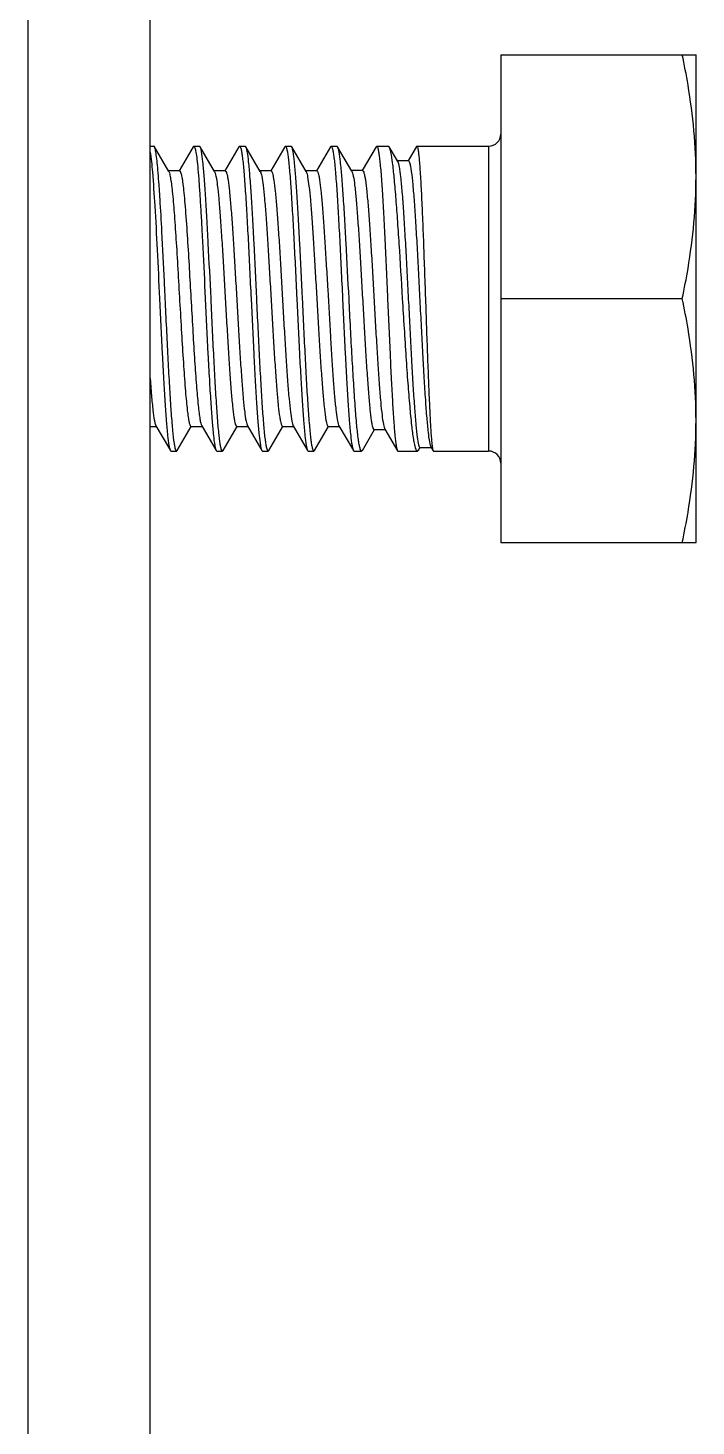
# Model space of a CAD drawing. Extents: x 1382187 to 1725648, y 860327 to 1571294.
# Drawn here: x 1520947 to 1521208, y 1252561 to 1253107 of the extents above; entities that cross this region are included whole.
import ezdxf

# ---------------------------------------------------------------- set-up
doc = ezdxf.new("R2010")
doc.units = 0
doc.header["$LTSCALE"] = 1000
doc.header["$MEASUREMENT"] = 0

msp = doc.modelspace()

# ---------------------------------------------------------------- linework, layer by layer
at = {"linetype": 'Continuous'}
for p, q in [((1520947.32, 1253389.71), (1520947.32, 1249424.57)), ((1520994.94, 1253389.71), (1520994.94, 1249424.57)), ((1521131.87, 1253096.52), (1521131.87, 1252906.01)), ((1521131.87, 1253096.52), (1521208.07, 1253096.52)), ((1521208.07, 1252906.01), (1521208.07, 1253096.52)), ((1520994.94, 1253060.8), (1520996.43, 1253060.8)), ((1521002.28, 1253050.91), (1520996.67, 1253060.59)), ((1521011.82, 1253060.6), (1521006.33, 1253051.15)), ((1521011.82, 1253060.6), (1521012.06, 1253060.8)), ((1521012.05, 1253060.8), (1521014.29, 1253060.8)), ((1521014.53, 1253060.59), (1521014.29, 1253060.8)), ((1521020.14, 1253050.91), (1521014.53, 1253060.59)), ((1521029.68, 1253060.6), (1521024.19, 1253051.15)), ((1521029.68, 1253060.6), (1521029.91, 1253060.8)), ((1521029.91, 1253060.8), (1521032.15, 1253060.8)), ((1521032.39, 1253060.59), (1521032.15, 1253060.8)), ((1521038, 1253050.91), (1521032.39, 1253060.59)), ((1521047.54, 1253060.6), (1521042.05, 1253051.15)), ((1521047.54, 1253060.6), (1521047.77, 1253060.8)), ((1521047.77, 1253060.8), (1521050.01, 1253060.8)), ((1521050.25, 1253060.59), (1521050.01, 1253060.8)), ((1521055.86, 1253050.91), (1521050.25, 1253060.59)), ((1521065.4, 1253060.6), (1521059.9, 1253051.15)), ((1521065.4, 1253060.6), (1521065.63, 1253060.8)), ((1521065.63, 1253060.8), (1521067.92, 1253060.8)), ((1521068.17, 1253060.58), (1521067.92, 1253060.8)), ((1521073.73, 1253051.01), (1521068.17, 1253060.58)), ((1521083.22, 1253060.61), (1521077.77, 1253051.25)), ((1521083.22, 1253060.61), (1521083.44, 1253060.8)), ((1521083.44, 1253060.8), (1521087.98, 1253060.8)), ((1521088.33, 1253060.49), (1521087.98, 1253060.8)), ((1521091.49, 1253055.07), (1521088.33, 1253060.49)), ((1521098.95, 1253060.67), (1521095.72, 1253055.12)), ((1521098.95, 1253060.67), (1521099.09, 1253060.8)), ((1521099.09, 1253060.8), (1521127.1, 1253060.8)), ((1521127.1, 1253060.8), (1521127.1, 1252941.73)), ((1521006.47, 1253051.15), (1521002.14, 1253051.15)), ((1521024.32, 1253051.15), (1521020, 1253051.15)), ((1521042.18, 1253051.15), (1521037.86, 1253051.15)), ((1521060.04, 1253051.15), (1521055.72, 1253051.15)), ((1521055.86, 1253050.91), (1521055.92, 1253050.8)), ((1521077.91, 1253051.25), (1521073.59, 1253051.25)), ((1521091.61, 1253054.84), (1521091.49, 1253055.07)), ((1521095.82, 1253055.07), (1521091.49, 1253055.07)), ((1521095.72, 1253055.12), (1521095.69, 1253055.07)), ((1521131.87, 1253001.27), (1521202.7, 1253001.27)), ((1520994.94, 1252951.38), (1520997.4, 1252951.38)), ((1520997.26, 1252951.62), (1521002.89, 1252941.93)), ((1521005.6, 1252941.94), (1521011.07, 1252951.38)), ((1521010.93, 1252951.38), (1521015.26, 1252951.38)), ((1521015.12, 1252951.62), (1521020.75, 1252941.93)), ((1521023.46, 1252941.94), (1521028.93, 1252951.38)), ((1521028.79, 1252951.38), (1521033.12, 1252951.38)), ((1521032.98, 1252951.62), (1521038.61, 1252941.93)), ((1521041.32, 1252941.94), (1521046.79, 1252951.38)), ((1521046.65, 1252951.38), (1521050.97, 1252951.38)), ((1521050.84, 1252951.62), (1521056.47, 1252941.93)), ((1521059.18, 1252941.94), (1521064.65, 1252951.38)), ((1521064.51, 1252951.38), (1521068.83, 1252951.38)), ((1521068.57, 1252951.89), (1521068.7, 1252951.62)), ((1521068.7, 1252951.62), (1521074.33, 1252941.93)), ((1521077.83, 1252941.99), (1521082.54, 1252950.1)), ((1521082.4, 1252950.1), (1521086.73, 1252950.1)), ((1521086.59, 1252950.33), (1521091.5, 1252941.89)), ((1521002.89, 1252941.93), (1521003.13, 1252941.73)), ((1521003.13, 1252941.73), (1521005.36, 1252941.73)), ((1521005.6, 1252941.94), (1521005.36, 1252941.73)), ((1521020.75, 1252941.93), (1521020.98, 1252941.73)), ((1521020.98, 1252941.73), (1521023.22, 1252941.73)), ((1521023.46, 1252941.94), (1521023.22, 1252941.73)), ((1521038.61, 1252941.93), (1521038.84, 1252941.73)), ((1521038.84, 1252941.73), (1521041.08, 1252941.73)), ((1521041.32, 1252941.94), (1521041.08, 1252941.73)), ((1521056.47, 1252941.93), (1521056.7, 1252941.73)), ((1521056.7, 1252941.73), (1521058.94, 1252941.73)), ((1521059.18, 1252941.94), (1521058.94, 1252941.73)), ((1521074.33, 1252941.93), (1521074.56, 1252941.73)), ((1521074.56, 1252941.73), (1521077.54, 1252941.73)), ((1521077.83, 1252941.99), (1521077.54, 1252941.73)), ((1521091.5, 1252941.89), (1521091.68, 1252941.73)), ((1521091.68, 1252941.73), (1521099.38, 1252941.73)), ((1521099.8, 1252942.1), (1521099.38, 1252941.73)), ((1521099.8, 1252942.1), (1521100.4, 1252943.12)), ((1521100.31, 1252943.18), (1521104.65, 1252943.18)), ((1521104.53, 1252943.38), (1521105.44, 1252941.82)), ((1521105.44, 1252941.82), (1521105.54, 1252941.73)), ((1521105.54, 1252941.73), (1521127.1, 1252941.73)), ((1521131.87, 1252906.01), (1521208.07, 1252906.01))]:
    msp.add_line(p, q, dxfattribs=at)
for centre, start, end in [((1521127.1, 1253065.56), 270, 0), ((1521127.1, 1252936.97), 0, 90)]:
    msp.add_arc(centre, 4.76, start, end, dxfattribs=at)
for points, knots in [([(1521208.07, 1253048.89), (1521208.07, 1253060.87), (1521206.53, 1253076.89), (1521203.53, 1253092.59), (1521202.7, 1253096.52)], [0, 0, 0, 0, 0.749211, 1, 1, 1, 1]), ([(1520994.94, 1253058.75), (1520995.43, 1253056.1), (1520996.04, 1253049), (1520996.92, 1253036.21), (1520997.78, 1253019.71), (1520998.36, 1253007.64), (1520998.66, 1253001.27)], [0, 0, 0, 0, 0.140047, 0.370694, 0.667791, 1, 1, 1, 1]), ([(1520996.67, 1253060.59), (1520996.65, 1253060.63), (1520996.59, 1253060.71), (1520996.5, 1253060.8), (1520996.43, 1253060.8)], [0, 0, 0, 0, 0.33644, 1, 1, 1, 1]), ([(1520999.6, 1253027.41), (1520999.38, 1253031.67), (1520999.04, 1253037.77), (1520998.53, 1253045.44), (1520998.17, 1253050.15), (1520997.81, 1253054.05), (1520997.47, 1253057.07), (1520997.11, 1253059.15), (1520996.86, 1253060.25), (1520996.67, 1253060.59)], [0, 0, 0, 0, 0.384278, 0.548795, 0.691198, 0.809122, 0.900672, 0.964483, 1, 1, 1, 1]), ([(1521012.06, 1253060.8), (1521012.14, 1253060.8), (1521012.33, 1253060.59), (1521012.59, 1253059.83), (1521012.94, 1253058.13), (1521013.3, 1253055.32), (1521013.69, 1253051.44), (1521014.07, 1253046.6), (1521014.46, 1253040.87), (1521014.85, 1253034.38), (1521015.1, 1253029.8), (1521015.23, 1253027.41)], [0, 0, 0, 0, 0.007293, 0.021459, 0.073997, 0.159035, 0.275243, 0.420481, 0.591942, 0.786408, 1, 1, 1, 1]), ([(1521018.76, 1253001.27), (1521018.41, 1253008.48), (1521017.91, 1253018.99), (1521017.2, 1253032.43), (1521016.68, 1253041.13), (1521016.18, 1253048.45), (1521015.67, 1253054.14), (1521015.24, 1253057.79), (1521014.85, 1253059.72), (1521014.65, 1253060.38), (1521014.53, 1253060.59)], [0, 0, 0, 0, 0.363934, 0.530187, 0.678191, 0.802879, 0.899992, 0.966292, 0.987243, 1, 1, 1, 1]), ([(1521029.91, 1253060.8), (1521030.05, 1253060.8), (1521030.31, 1253060.32), (1521030.52, 1253059.51), (1521030.8, 1253058.05), (1521031.06, 1253056.1), (1521031.34, 1253053.6), (1521031.73, 1253049.3), (1521032.2, 1253042.82), (1521032.74, 1253033.92), (1521033.29, 1253023.76), (1521033.83, 1253012.73), (1521034.19, 1253005.14), (1521034.38, 1253001.27)], [0, 0, 0, 0, 0.006687, 0.021748, 0.045922, 0.079138, 0.121135, 0.17154, 0.295605, 0.446631, 0.618866, 0.805704, 1, 1, 1, 1]), ([(1521036.62, 1253001.27), (1521036.27, 1253008.48), (1521035.77, 1253018.99), (1521035.06, 1253032.43), (1521034.54, 1253041.13), (1521034.04, 1253048.45), (1521033.53, 1253054.14), (1521033.1, 1253057.79), (1521032.71, 1253059.72), (1521032.51, 1253060.38), (1521032.39, 1253060.59)], [0, 0, 0, 0, 0.363936, 0.530191, 0.678194, 0.802878, 0.899991, 0.966291, 0.987243, 1, 1, 1, 1]), ([(1521047.77, 1253060.8), (1521047.91, 1253060.8), (1521048.17, 1253060.32), (1521048.38, 1253059.51), (1521048.66, 1253058.05), (1521048.92, 1253056.1), (1521049.2, 1253053.6), (1521049.59, 1253049.3), (1521050.06, 1253042.82), (1521050.6, 1253033.92), (1521051.14, 1253023.76), (1521051.69, 1253012.73), (1521052.05, 1253005.14), (1521052.24, 1253001.27)], [0, 0, 0, 0, 0.006686, 0.021748, 0.045922, 0.079137, 0.121134, 0.171539, 0.2956, 0.446625, 0.618862, 0.805702, 1, 1, 1, 1]), ([(1521054.48, 1253001.27), (1521054.13, 1253008.48), (1521053.63, 1253018.99), (1521052.92, 1253032.43), (1521052.4, 1253041.13), (1521051.9, 1253048.45), (1521051.39, 1253054.14), (1521050.96, 1253057.79), (1521050.57, 1253059.72), (1521050.37, 1253060.38), (1521050.25, 1253060.59)], [0, 0, 0, 0, 0.363938, 0.530193, 0.678196, 0.802878, 0.89999, 0.96629, 0.987243, 1, 1, 1, 1]), ([(1521065.63, 1253060.8), (1521065.77, 1253060.8), (1521066.03, 1253060.32), (1521066.24, 1253059.51), (1521066.52, 1253058.05), (1521066.78, 1253056.1), (1521067.05, 1253053.6), (1521067.45, 1253049.3), (1521067.92, 1253042.82), (1521068.46, 1253033.92), (1521069, 1253023.76), (1521069.55, 1253012.73), (1521069.91, 1253005.14), (1521070.1, 1253001.27)], [0, 0, 0, 0, 0.006686, 0.021748, 0.045923, 0.079138, 0.121135, 0.171539, 0.295599, 0.446623, 0.618861, 0.805701, 1, 1, 1, 1]), ([(1521072.63, 1253001.27), (1521072.26, 1253008.47), (1521071.73, 1253018.96), (1521070.97, 1253032.38), (1521070.43, 1253041.07), (1521069.89, 1253048.39), (1521069.36, 1253054.09), (1521068.92, 1253057.75), (1521068.5, 1253059.7), (1521068.3, 1253060.36), (1521068.17, 1253060.58)], [0, 0, 0, 0, 0.36329, 0.529314, 0.6772, 0.8019, 0.899174, 0.965796, 0.986969, 1, 1, 1, 1]), ([(1521083.44, 1253060.8), (1521083.57, 1253060.8), (1521083.82, 1253060.31), (1521084.02, 1253059.51), (1521084.29, 1253058.04), (1521084.54, 1253056.1), (1521084.8, 1253053.6), (1521085.18, 1253049.3), (1521085.63, 1253042.82), (1521086.14, 1253033.92), (1521086.65, 1253023.76), (1521087.15, 1253012.73), (1521087.49, 1253005.14), (1521087.66, 1253001.27)], [0, 0, 0, 0, 0.006577, 0.021598, 0.045743, 0.078947, 0.120936, 0.171341, 0.295421, 0.446481, 0.618759, 0.805647, 1, 1, 1, 1]), ([(1521093.55, 1253001.27), (1521093.12, 1253008.39), (1521092.49, 1253018.79), (1521091.6, 1253032.1), (1521090.97, 1253040.74), (1521090.34, 1253048.06), (1521089.72, 1253053.8), (1521089.19, 1253057.52), (1521088.72, 1253059.55), (1521088.48, 1253060.25), (1521088.33, 1253060.49)], [0, 0, 0, 0, 0.359931, 0.524763, 0.672002, 0.796741, 0.894844, 0.963163, 0.985535, 1, 1, 1, 1]), ([(1521099.09, 1253060.8), (1521099.21, 1253060.8), (1521099.39, 1253060.28), (1521099.56, 1253059.52), (1521099.77, 1253058.04), (1521099.98, 1253056.1), (1521100.19, 1253053.6), (1521100.48, 1253049.3), (1521100.84, 1253042.82), (1521101.25, 1253033.92), (1521101.65, 1253023.76), (1521102.05, 1253012.73), (1521102.32, 1253005.14), (1521102.45, 1253001.27)], [0, 0, 0, 0, 0.006021, 0.020821, 0.044863, 0.078011, 0.119986, 0.170402, 0.294571, 0.445788, 0.618273, 0.805395, 1, 1, 1, 1]), ([(1521002.28, 1253050.91), (1521002.46, 1253050.6), (1521002.72, 1253049.64), (1521003.06, 1253047.84), (1521003.41, 1253045.28), (1521003.92, 1253040.51), (1521004.52, 1253033.06), (1521004.95, 1253026.7), (1521005.17, 1253023.17)], [0, 0, 0, 0, 0.038835, 0.104857, 0.1976, 0.315752, 0.620526, 1, 1, 1, 1]), ([(1521006.47, 1253051.15), (1521006.67, 1253051.15), (1521007.02, 1253050.29), (1521007.33, 1253048.99), (1521007.72, 1253046.53), (1521008.09, 1253043.32), (1521008.48, 1253039.25), (1521009.03, 1253032.45), (1521009.39, 1253027.01), (1521009.64, 1253023.17)], [0, 0, 0, 0, 0.022134, 0.075093, 0.160257, 0.276417, 0.421479, 0.592671, 1, 1, 1, 1]), ([(1521020.14, 1253050.91), (1521020.26, 1253050.7), (1521020.46, 1253050.09), (1521020.87, 1253048.31), (1521021.31, 1253045.02), (1521021.83, 1253039.94), (1521022.34, 1253033.46), (1521022.87, 1253025.82), (1521023.4, 1253017.29), (1521023.93, 1253008.19), (1521024.46, 1252998.84), (1521024.99, 1252989.58), (1521025.52, 1252980.74), (1521026.05, 1252972.63), (1521026.58, 1252965.56), (1521027.09, 1252959.78), (1521027.55, 1252955.86), (1521027.93, 1252953.54), (1521028.21, 1252952.4), (1521028.41, 1252951.73), (1521028.67, 1252951.38), (1521028.79, 1252951.38)], [0, 0, 0, 0, 0.007395, 0.019019, 0.054844, 0.106491, 0.172173, 0.249556, 0.335869, 0.428015, 0.522682, 0.616468, 0.706, 0.788063, 0.859716, 0.918399, 0.962047, 0.977755, 0.989231, 0.996485, 1, 1, 1, 1]), ([(1521024.32, 1253051.15), (1521024.44, 1253051.15), (1521024.7, 1253050.8), (1521024.91, 1253050.13), (1521025.18, 1253048.99), (1521025.56, 1253046.67), (1521026.02, 1253042.75), (1521026.54, 1253036.97), (1521027.06, 1253029.89), (1521027.59, 1253021.79), (1521028.12, 1253012.94), (1521028.65, 1253003.68), (1521029.18, 1252994.33), (1521029.71, 1252985.23), (1521030.24, 1252976.7), (1521030.77, 1252969.06), (1521031.29, 1252962.58), (1521031.81, 1252957.5), (1521032.25, 1252954.22), (1521032.65, 1252952.44), (1521032.85, 1252951.83), (1521032.98, 1252951.62)], [0, 0, 0, 0, 0.003516, 0.010771, 0.022251, 0.037961, 0.081618, 0.140314, 0.21198, 0.294058, 0.383605, 0.477402, 0.572078, 0.664229, 0.750542, 0.827917, 0.893586, 0.945213, 0.981012, 0.992619, 1, 1, 1, 1]), ([(1521038, 1253050.91), (1521038.12, 1253050.7), (1521038.32, 1253050.09), (1521038.73, 1253048.31), (1521039.17, 1253045.02), (1521039.68, 1253039.94), (1521040.2, 1253033.46), (1521040.73, 1253025.82), (1521041.26, 1253017.29), (1521041.79, 1253008.19), (1521042.32, 1252998.84), (1521042.85, 1252989.58), (1521043.38, 1252980.74), (1521043.91, 1252972.63), (1521044.44, 1252965.56), (1521044.95, 1252959.78), (1521045.41, 1252955.86), (1521045.79, 1252953.54), (1521046.07, 1252952.4), (1521046.27, 1252951.73), (1521046.53, 1252951.38), (1521046.65, 1252951.38)], [0, 0, 0, 0, 0.007397, 0.019019, 0.054844, 0.106491, 0.172173, 0.249556, 0.335869, 0.428015, 0.522683, 0.616468, 0.706, 0.788064, 0.859716, 0.918399, 0.962047, 0.977754, 0.989232, 0.996484, 1, 1, 1, 1]), ([(1521042.18, 1253051.15), (1521042.3, 1253051.15), (1521042.56, 1253050.8), (1521042.77, 1253050.13), (1521043.04, 1253048.99), (1521043.42, 1253046.67), (1521043.88, 1253042.75), (1521044.4, 1253036.97), (1521044.92, 1253029.89), (1521045.45, 1253021.79), (1521045.98, 1253012.94), (1521046.51, 1253003.68), (1521047.04, 1252994.33), (1521047.57, 1252985.23), (1521048.1, 1252976.7), (1521048.63, 1252969.06), (1521049.15, 1252962.58), (1521049.67, 1252957.5), (1521050.11, 1252954.22), (1521050.51, 1252952.44), (1521050.71, 1252951.83), (1521050.84, 1252951.62)], [0, 0, 0, 0, 0.003515, 0.010771, 0.022249, 0.037962, 0.081619, 0.140314, 0.21198, 0.294058, 0.383605, 0.477402, 0.572078, 0.664229, 0.750541, 0.827917, 0.893586, 0.945213, 0.981012, 0.992621, 1, 1, 1, 1]), ([(1521055.92, 1253050.8), (1521056.21, 1253050.18), (1521056.56, 1253048.26), (1521057.09, 1253044.63), (1521057.58, 1253039.43), (1521058.11, 1253032.9), (1521058.63, 1253025.23), (1521059.15, 1253016.71), (1521059.68, 1253007.64), (1521060.21, 1252998.35), (1521060.74, 1252989.15), (1521061.26, 1252980.39), (1521061.79, 1252972.38), (1521062.31, 1252965.39), (1521062.82, 1252959.67), (1521063.28, 1252955.8), (1521063.66, 1252953.51), (1521063.93, 1252952.38), (1521064.13, 1252951.72), (1521064.39, 1252951.38), (1521064.51, 1252951.38)], [0, 0, 0, 0, 0.020603, 0.057806, 0.110504, 0.176892, 0.254638, 0.340995, 0.432905, 0.527106, 0.620258, 0.709056, 0.790352, 0.861271, 0.919315, 0.962468, 0.977994, 0.989339, 0.996513, 1, 1, 1, 1]), ([(1521060.04, 1253051.15), (1521060.16, 1253051.15), (1521060.42, 1253050.82), (1521060.62, 1253050.16), (1521060.89, 1253049.06), (1521061.26, 1253046.8), (1521061.72, 1253042.99), (1521062.23, 1253037.37), (1521062.74, 1253030.47), (1521063.26, 1253022.56), (1521063.78, 1253013.91), (1521064.48, 1253001.76), (1521065.16, 1252989.67), (1521065.88, 1252978.05), (1521066.39, 1252970.35), (1521066.91, 1252963.74), (1521067.41, 1252958.43), (1521067.92, 1252954.63), (1521068.29, 1252952.59), (1521068.57, 1252951.89)], [0, 0, 0, 0, 0.003451, 0.010528, 0.02171, 0.037015, 0.079558, 0.136815, 0.206829, 0.287179, 0.375068, 0.467432, 0.652658, 0.739058, 0.81724, 0.884486, 0.938474, 0.977372, 1, 1, 1, 1]), ([(1521073.73, 1253051.01), (1521073.85, 1253050.79), (1521074.06, 1253050.17), (1521074.46, 1253048.35), (1521074.91, 1253045), (1521075.43, 1253039.81), (1521075.96, 1253033.2), (1521076.49, 1253025.42), (1521077.02, 1253016.74), (1521077.55, 1253007.49), (1521078.09, 1252998), (1521078.62, 1252988.61), (1521079.15, 1252979.67), (1521079.68, 1252971.48), (1521080.2, 1252964.35), (1521080.72, 1252958.54), (1521081.17, 1252954.59), (1521081.55, 1252952.26), (1521081.82, 1252951.12), (1521082.03, 1252950.45), (1521082.28, 1252950.1), (1521082.4, 1252950.1)], [0, 0, 0, 0, 0.007409, 0.01909, 0.055149, 0.107148, 0.173245, 0.251046, 0.337725, 0.430132, 0.524922, 0.618672, 0.708016, 0.789761, 0.861007, 0.919255, 0.962504, 0.978047, 0.989392, 0.996551, 1, 1, 1, 1]), ([(1521077.91, 1253051.25), (1521078.03, 1253051.25), (1521078.3, 1253050.89), (1521078.5, 1253050.2), (1521078.78, 1253049.04), (1521079.16, 1253046.66), (1521079.63, 1253042.65), (1521080.15, 1253036.74), (1521080.68, 1253029.52), (1521081.21, 1253021.26), (1521081.75, 1253012.26), (1521082.28, 1253002.85), (1521082.81, 1252993.37), (1521083.34, 1252984.16), (1521083.87, 1252975.54), (1521084.4, 1252967.84), (1521084.92, 1252961.32), (1521085.43, 1252956.22), (1521085.87, 1252952.93), (1521086.27, 1252951.15), (1521086.47, 1252950.54), (1521086.59, 1252950.33)], [0, 0, 0, 0, 0.003529, 0.010847, 0.022435, 0.038293, 0.08234, 0.141503, 0.213655, 0.296174, 0.386062, 0.480058, 0.574763, 0.666765, 0.752768, 0.829708, 0.894868, 0.945981, 0.981331, 0.99276, 1, 1, 1, 1]), ([(1521091.61, 1253054.84), (1521091.75, 1253054.61), (1521091.95, 1253053.94), (1521092.37, 1253051.94), (1521092.83, 1253048.21), (1521093.36, 1253042.42), (1521093.89, 1253035.03), (1521094.43, 1253026.33), (1521094.97, 1253016.65), (1521095.51, 1253006.35), (1521096.04, 1252995.81), (1521096.57, 1252985.42), (1521097.1, 1252975.55), (1521097.63, 1252966.55), (1521098.15, 1252958.73), (1521098.65, 1252952.37), (1521099.11, 1252948.06), (1521099.48, 1252945.53), (1521099.74, 1252944.28), (1521099.94, 1252943.57), (1521100.19, 1252943.18), (1521100.31, 1252943.18)], [0, 0, 0, 0, 0.007107, 0.018639, 0.0548, 0.107312, 0.174177, 0.252841, 0.34033, 0.433375, 0.528546, 0.622381, 0.711512, 0.792794, 0.863403, 0.920942, 0.963521, 0.978774, 0.989867, 0.996808, 1, 1, 1, 1]), ([(1521095.82, 1253055.07), (1521095.95, 1253055.07), (1521096.22, 1253054.64), (1521096.43, 1253053.88), (1521096.71, 1253052.54), (1521097.11, 1253049.84), (1521097.58, 1253045.29), (1521098.11, 1253038.61), (1521098.65, 1253030.47), (1521099.19, 1253021.2), (1521099.72, 1253011.14), (1521100.26, 1253000.66), (1521100.79, 1252990.16), (1521101.32, 1252980), (1521101.85, 1252970.56), (1521102.37, 1252962.17), (1521102.88, 1252955.1), (1521103.4, 1252949.61), (1521103.82, 1252946.1), (1521104.22, 1252944.23), (1521104.41, 1252943.6), (1521104.53, 1252943.38)], [0, 0, 0, 0, 0.00344, 0.010899, 0.022787, 0.039077, 0.08427, 0.144807, 0.218371, 0.302169, 0.393053, 0.48765, 0.582499, 0.674175, 0.759417, 0.835242, 0.899047, 0.9487, 0.982621, 0.993382, 1, 1, 1, 1]), ([(1521202.7, 1253001.27), (1521203.53, 1253005.19), (1521206.53, 1253020.89), (1521208.07, 1253036.91), (1521208.07, 1253048.89)], [0, 0, 0, 0, 0.250789, 1, 1, 1, 1]), ([(1521000.9, 1253001.27), (1521000.79, 1253003.52), (1521000.37, 1253012.23), (1520999.95, 1253020.94), (1520999.6, 1253027.41)], [0, 0, 0, 0, 0.258222, 1, 1, 1, 1]), ([(1521005.17, 1253023.17), (1521005.42, 1253019.2), (1521005.91, 1253011.04), (1521006.61, 1252998.74), (1521007.3, 1252986.6), (1521008, 1252975.4), (1521008.6, 1252966.99), (1521009.1, 1252961.26), (1521009.45, 1252957.86), (1521009.79, 1252955.19), (1521010.15, 1252953.16), (1521010.42, 1252952.06), (1521010.75, 1252951.38), (1521010.93, 1252951.38)], [0, 0, 0, 0, 0.165501, 0.339784, 0.511803, 0.670616, 0.80615, 0.862438, 0.909852, 0.947659, 0.975319, 0.992557, 1, 1, 1, 1]), ([(1521009.64, 1253023.17), (1521010.13, 1253015.42), (1521010.79, 1253003.71), (1521011.67, 1252988.3), (1521012.33, 1252977.42), (1521012.99, 1252967.91), (1521013.56, 1252961.11), (1521014.05, 1252956.76), (1521014.37, 1252954.43), (1521014.7, 1252952.79), (1521014.95, 1252951.91), (1521015.12, 1252951.62)], [0, 0, 0, 0, 0.324453, 0.489839, 0.64461, 0.779868, 0.887864, 0.929656, 0.962499, 0.985988, 1, 1, 1, 1]), ([(1521015.23, 1253027.41), (1521015.34, 1253025.33), (1521015.79, 1253016.62), (1521016.2, 1253007.9), (1521016.52, 1253001.27)], [0, 0, 0, 0, 0.238495, 1, 1, 1, 1]), ([(1520998.66, 1253001.27), (1520999, 1252994.05), (1520999.51, 1252983.54), (1521000.22, 1252970.09), (1521000.73, 1252961.4), (1521001.24, 1252954.07), (1521001.75, 1252948.38), (1521002.17, 1252944.74), (1521002.57, 1252942.8), (1521002.76, 1252942.15), (1521002.89, 1252941.93)], [0, 0, 0, 0, 0.363997, 0.530272, 0.678287, 0.802974, 0.90007, 0.966338, 0.987267, 1, 1, 1, 1]), ([(1521005.36, 1252941.73), (1521005.23, 1252941.73), (1521004.97, 1252942.22), (1521004.76, 1252943.02), (1521004.48, 1252944.49), (1521004.22, 1252946.43), (1521003.94, 1252948.93), (1521003.55, 1252953.23), (1521003.08, 1252959.71), (1521002.54, 1252968.61), (1521001.99, 1252978.77), (1521001.44, 1252989.8), (1521001.08, 1252997.39), (1521000.9, 1253001.27)], [0, 0, 0, 0, 0.006687, 0.021749, 0.045924, 0.07914, 0.121138, 0.171544, 0.295611, 0.44664, 0.618872, 0.805705, 1, 1, 1, 1]), ([(1521016.52, 1253001.27), (1521016.86, 1252994.05), (1521017.36, 1252983.54), (1521018.08, 1252970.09), (1521018.59, 1252961.4), (1521019.1, 1252954.07), (1521019.61, 1252948.38), (1521020.03, 1252944.74), (1521020.43, 1252942.8), (1521020.62, 1252942.15), (1521020.75, 1252941.93)], [0, 0, 0, 0, 0.363992, 0.530264, 0.678281, 0.802969, 0.900068, 0.966337, 0.987267, 1, 1, 1, 1]), ([(1521023.22, 1252941.73), (1521023.09, 1252941.73), (1521022.83, 1252942.22), (1521022.62, 1252943.02), (1521022.34, 1252944.49), (1521022.08, 1252946.43), (1521021.8, 1252948.93), (1521021.41, 1252953.23), (1521020.94, 1252959.71), (1521020.4, 1252968.61), (1521019.85, 1252978.77), (1521019.3, 1252989.8), (1521018.94, 1252997.39), (1521018.76, 1253001.27)], [0, 0, 0, 0, 0.006687, 0.02175, 0.045925, 0.079141, 0.121139, 0.171544, 0.29561, 0.446639, 0.618874, 0.805705, 1, 1, 1, 1]), ([(1521034.38, 1253001.27), (1521034.72, 1252994.05), (1521035.22, 1252983.54), (1521035.94, 1252970.09), (1521036.45, 1252961.4), (1521036.96, 1252954.07), (1521037.47, 1252948.38), (1521037.89, 1252944.74), (1521038.29, 1252942.8), (1521038.48, 1252942.15), (1521038.61, 1252941.93)], [0, 0, 0, 0, 0.36399, 0.530265, 0.678283, 0.80297, 0.900067, 0.966336, 0.987267, 1, 1, 1, 1]), ([(1521041.08, 1252941.73), (1521040.95, 1252941.73), (1521040.69, 1252942.22), (1521040.48, 1252943.02), (1521040.2, 1252944.49), (1521039.94, 1252946.43), (1521039.66, 1252948.93), (1521039.27, 1252953.23), (1521038.8, 1252959.71), (1521038.25, 1252968.61), (1521037.71, 1252978.77), (1521037.16, 1252989.8), (1521036.8, 1252997.39), (1521036.62, 1253001.27)], [0, 0, 0, 0, 0.006687, 0.02175, 0.045926, 0.079142, 0.121139, 0.171543, 0.295606, 0.446635, 0.618871, 0.805705, 1, 1, 1, 1]), ([(1521052.24, 1253001.27), (1521052.58, 1252994.05), (1521053.08, 1252983.54), (1521053.8, 1252970.09), (1521054.31, 1252961.4), (1521054.82, 1252954.07), (1521055.33, 1252948.38), (1521055.75, 1252944.74), (1521056.15, 1252942.8), (1521056.34, 1252942.15), (1521056.47, 1252941.93)], [0, 0, 0, 0, 0.363992, 0.53027, 0.678287, 0.802972, 0.900066, 0.966335, 0.987267, 1, 1, 1, 1]), ([(1521058.94, 1252941.73), (1521058.81, 1252941.73), (1521058.55, 1252942.22), (1521058.34, 1252943.02), (1521058.06, 1252944.49), (1521057.8, 1252946.43), (1521057.52, 1252948.93), (1521057.13, 1252953.23), (1521056.66, 1252959.71), (1521056.11, 1252968.61), (1521055.57, 1252978.77), (1521055.02, 1252989.8), (1521054.66, 1252997.39), (1521054.48, 1253001.27)], [0, 0, 0, 0, 0.006687, 0.021749, 0.045924, 0.07914, 0.121137, 0.17154, 0.295601, 0.446627, 0.618864, 0.805703, 1, 1, 1, 1]), ([(1521070.1, 1253001.27), (1521070.44, 1252994.05), (1521070.94, 1252983.54), (1521071.65, 1252970.09), (1521072.17, 1252961.4), (1521072.68, 1252954.07), (1521073.19, 1252948.38), (1521073.61, 1252944.74), (1521074.01, 1252942.8), (1521074.2, 1252942.15), (1521074.33, 1252941.93)], [0, 0, 0, 0, 0.363998, 0.530276, 0.678291, 0.802973, 0.900067, 0.966336, 0.987267, 1, 1, 1, 1]), ([(1521077.54, 1252941.73), (1521077.4, 1252941.73), (1521077.1, 1252942.2), (1521076.86, 1252943.03), (1521076.55, 1252944.48), (1521076.11, 1252947.42), (1521075.59, 1252952.4), (1521075, 1252959.7), (1521074.41, 1252968.61), (1521073.81, 1252978.77), (1521073.22, 1252989.8), (1521072.83, 1252997.39), (1521072.63, 1253001.27)], [0, 0, 0, 0, 0.007081, 0.022303, 0.046557, 0.07981, 0.172207, 0.296205, 0.44712, 0.619207, 0.805877, 1, 1, 1, 1]), ([(1521087.66, 1253001.27), (1521087.98, 1252994), (1521088.44, 1252983.43), (1521089.1, 1252969.92), (1521089.56, 1252961.19), (1521090.03, 1252953.87), (1521090.43, 1252948.76), (1521090.77, 1252945.57), (1521090.99, 1252943.89), (1521091.22, 1252942.72), (1521091.38, 1252942.09), (1521091.5, 1252941.89)], [0, 0, 0, 0, 0.366142, 0.533181, 0.681612, 0.806274, 0.90284, 0.939518, 0.968031, 0.988196, 1, 1, 1, 1]), ([(1521099.38, 1252941.73), (1521099.22, 1252941.73), (1521098.87, 1252942.16), (1521098.58, 1252943.03), (1521098.2, 1252944.47), (1521097.68, 1252947.42), (1521097.06, 1252952.39), (1521096.36, 1252959.7), (1521095.66, 1252968.61), (1521094.95, 1252978.77), (1521094.25, 1252989.8), (1521093.79, 1252997.39), (1521093.55, 1253001.27)], [0, 0, 0, 0, 0.007835, 0.023392, 0.047821, 0.08116, 0.173569, 0.297436, 0.448123, 0.619913, 0.806242, 1, 1, 1, 1]), ([(1521102.45, 1253001.27), (1521102.58, 1252997.53), (1521102.83, 1252990.18), (1521103.21, 1252979.5), (1521103.58, 1252969.59), (1521103.95, 1252960.82), (1521104.31, 1252953.5), (1521104.61, 1252948.42), (1521104.88, 1252945.29), (1521105.05, 1252943.66), (1521105.22, 1252942.57), (1521105.34, 1252942), (1521105.44, 1252941.82)], [0, 0, 0, 0, 0.188442, 0.370144, 0.538605, 0.687798, 0.812406, 0.907981, 0.943781, 0.971161, 0.989909, 1, 1, 1, 1]), ([(1521208.07, 1252953.64), (1521208.07, 1252965.62), (1521206.53, 1252981.64), (1521203.53, 1252997.34), (1521202.7, 1253001.27)], [0, 0, 0, 0, 0.749211, 1, 1, 1, 1]), ([(1520994.94, 1252970.73), (1520995.12, 1252968.28), (1520995.45, 1252963.9), (1520996.01, 1252958.2), (1520996.48, 1252954.51), (1520996.91, 1252952.53), (1520997.12, 1252951.85), (1520997.26, 1252951.62)], [0, 0, 0, 0, 0.381828, 0.682922, 0.89127, 0.958208, 1, 1, 1, 1]), ([(1521202.7, 1252906.01), (1521203.53, 1252909.94), (1521206.53, 1252925.64), (1521208.07, 1252941.66), (1521208.07, 1252953.64)], [0, 0, 0, 0, 0.250789, 1, 1, 1, 1])]:
    msp.add_open_spline(points, degree=3, knots=knots, dxfattribs=at)

doc.saveas('drawing.dxf')
